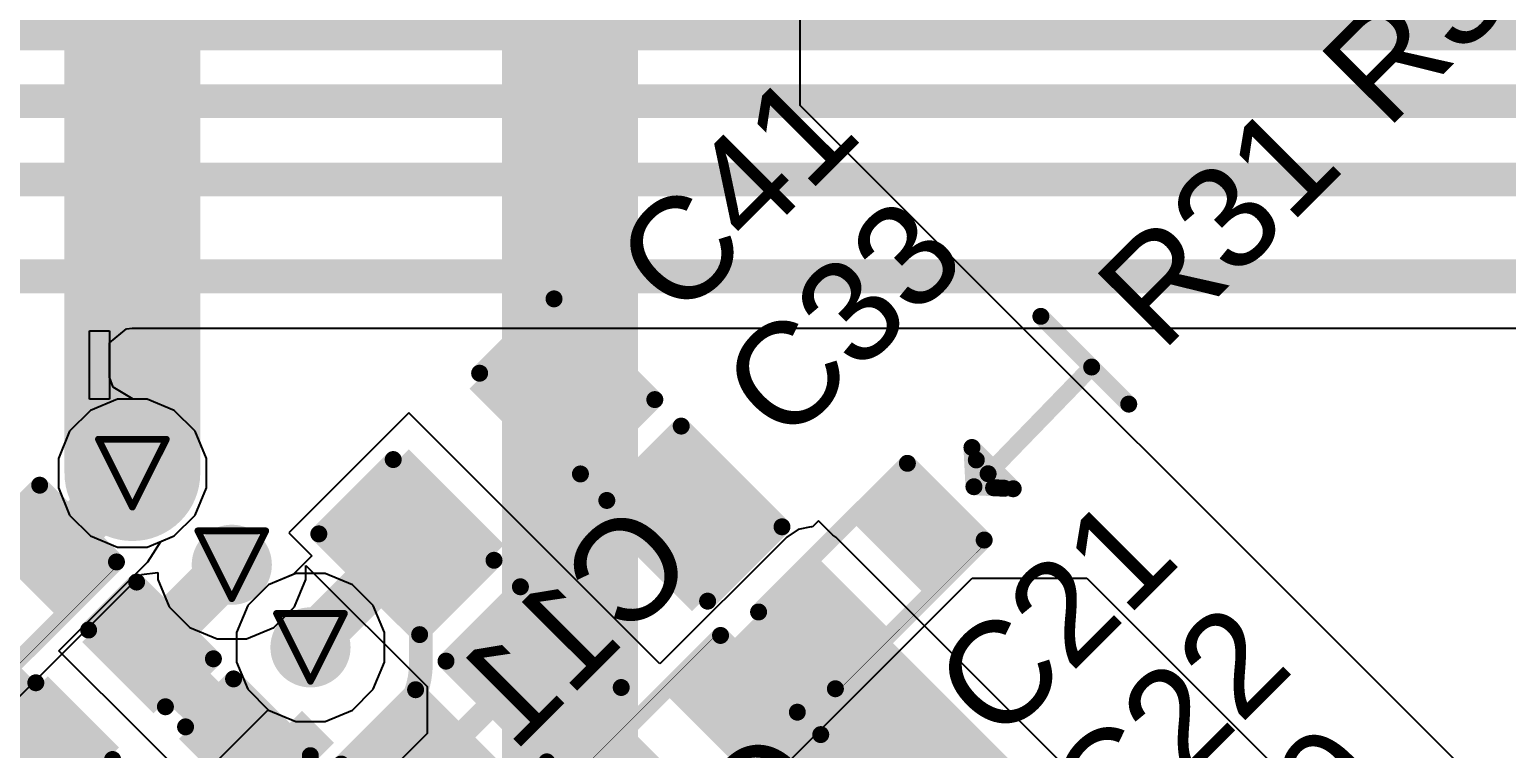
# Model space of a CAD drawing. Header units: inches. Extents: x 0 to 12.2, y 0 to 7.
# Drawn here: x 2.1429 to 2.5781, y 2.7642 to 2.9761 of the extents above; entities that cross this region are included whole.
import ezdxf

# ---------------------------------------------------------------- set-up
doc = ezdxf.new("R2010")
doc.units = ezdxf.units.IN
doc.header["$MEASUREMENT"] = 0
for name, color, linetype in [('Bottom Layer', 5, 'Continuous'), ('Bottom Overlay', 54, 'Continuous'), ('Bottom Paste', 16, 'Continuous'), ('Bottom Solder', 6, 'Continuous'), ('Drill Drawing', 1, 'Continuous'), ('Layer 1', 16, 'Continuous'), ('Layer 2', 76, 'Continuous'), ('Top Layer', 1, 'Continuous'), ('Top Overlay', 2, 'Continuous'), ('Top Paste', 8, 'Continuous'), ('Top Solder', 216, 'Continuous'), ('Via Holes', 16, 'Continuous')]:
    doc.layers.add(name, color=color, linetype=linetype)
doc.styles.add('Arial', font='', dxfattribs={"height": 0.2})
doc.styles.get('Arial').set_extended_font_data('Arial')

# ---------------------------------------------------------------- blocks, each defined once
blk = doc.blocks.new('LQFP_128_EP_14_14__28')
at = {"layer": 'Top Layer'}
blk.add_hatch(color=1, dxfattribs=at).paths.add_polyline_path([(-0.24016, 0.26967), (-0.24804, 0.26967), (-0.24804, 0.32873), (-0.24016, 0.32873)])
at = {"layer": 'Top Paste'}
blk.add_hatch(color=8, dxfattribs=at).paths.add_polyline_path([(-0.24016, 0.26967), (-0.24804, 0.26967), (-0.24804, 0.32873), (-0.24016, 0.32873)])
at = {"layer": 'Top Solder'}
blk.add_hatch(color=216, dxfattribs=at).paths.add_polyline_path([(-0.23741, 0.26692), (-0.25079, 0.26692), (-0.25079, 0.33148), (-0.23741, 0.33148)])
blk = doc.blocks.new('R___0402_127')
at = {"layer": 'Top Layer'}
for points in [[(-0.0275, -0.0125), (-0.0275, 0.0125), (-0.0095, 0.0125), (-0.0095, -0.0125)], [(0.0095, -0.0125), (0.0095, 0.0125), (0.0275, 0.0125), (0.0275, -0.0125)]]:
    blk.add_hatch(color=1, dxfattribs=at).paths.add_polyline_path(points)
at = {"layer": 'Top Paste'}
for points in [[(-0.0275, -0.0125), (-0.0275, 0.0125), (-0.0095, 0.0125), (-0.0095, -0.0125)], [(0.0095, -0.0125), (0.0095, 0.0125), (0.0275, 0.0125), (0.0275, -0.0125)]]:
    blk.add_hatch(color=8, dxfattribs=at).paths.add_polyline_path(points)
at = {"layer": 'Top Solder'}
for points in [[(-0.02967, -0.01467), (-0.02967, 0.01467), (-0.00733, 0.01467), (-0.00733, -0.01467)], [(0.00733, -0.01467), (0.00733, 0.01467), (0.02967, 0.01467), (0.02967, -0.01467)]]:
    blk.add_hatch(color=216, dxfattribs=at).paths.add_polyline_path(points)
at = {"layer": 'Top Overlay'}
for points in [[(-0.031, 0.016, 0.005, 0.005, 0), (-0.031, -0.016, 0.005, 0.005, 0)], [(-0.031, 0.016, 0.005, 0.005, 0), (0.031, 0.016, 0.005, 0.005, 0)], [(0.031, 0.016, 0.005, 0.005, 0), (0.031, -0.016, 0.005, 0.005, 0)], [(-0.031, -0.016, 0.005, 0.005, 0), (0.031, -0.016, 0.005, 0.005, 0)], [(-0.032, -0.017, 0.000127, 0.000127, 0), (0.032, -0.017, 0.000127, 0.000127, 0)]]:
    blk.add_lwpolyline(points, format="xyseb", dxfattribs=at)
for points in [[(-0.03225, 0.016, 0.0025, 0.0025, 1), (-0.02975, 0.016, 0.0025, 0.0025, 1)], [(-0.03225, 0.016, 0.0025, 0.0025, 1), (-0.02975, 0.016, 0.0025, 0.0025, 1)], [(0.02975, 0.016, 0.0025, 0.0025, 1), (0.03225, 0.016, 0.0025, 0.0025, 1)], [(0.02975, 0.016, 0.0025, 0.0025, 1), (0.03225, 0.016, 0.0025, 0.0025, 1)], [(-0.03225, -0.016, 0.0025, 0.0025, 1), (-0.02975, -0.016, 0.0025, 0.0025, 1)], [(-0.03225, -0.016, 0.0025, 0.0025, 1), (-0.02975, -0.016, 0.0025, 0.0025, 1)], [(-0.03203, -0.017, 0.0000635, 0.0000635, 1), (-0.03197, -0.017, 0.0000635, 0.0000635, 1)], [(0.02975, -0.016, 0.0025, 0.0025, 1), (0.03225, -0.016, 0.0025, 0.0025, 1)], [(0.02975, -0.016, 0.0025, 0.0025, 1), (0.03225, -0.016, 0.0025, 0.0025, 1)], [(0.03197, -0.017, 0.0000635, 0.0000635, 1), (0.03203, -0.017, 0.0000635, 0.0000635, 1)]]:
    blk.add_lwpolyline(points, format="xyseb", close=True, dxfattribs=at)
blk = doc.blocks.new('R___0402_B_130')
at = {"layer": 'Bottom Layer'}
for points in [[(-0.0095, 0.0125), (-0.0095, -0.0125), (-0.0275, -0.0125), (-0.0275, 0.0125)], [(0.0275, 0.0125), (0.0275, -0.0125), (0.0095, -0.0125), (0.0095, 0.0125)]]:
    blk.add_hatch(color=5, dxfattribs=at).paths.add_polyline_path(points)
at = {"layer": 'Bottom Paste'}
for points in [[(-0.0095, 0.0125), (-0.0095, -0.0125), (-0.0275, -0.0125), (-0.0275, 0.0125)], [(0.0275, 0.0125), (0.0275, -0.0125), (0.0095, -0.0125), (0.0095, 0.0125)]]:
    blk.add_hatch(color=16, dxfattribs=at).paths.add_polyline_path(points)
at = {"layer": 'Bottom Solder'}
for points in [[(-0.00733, 0.01467), (-0.00733, -0.01467), (-0.02967, -0.01467), (-0.02967, 0.01467)], [(0.02967, 0.01467), (0.02967, -0.01467), (0.00733, -0.01467), (0.00733, 0.01467)]]:
    blk.add_hatch(color=6, dxfattribs=at).paths.add_polyline_path(points)
at = {"layer": 'Bottom Overlay'}
for points in [[(0.031, 0.016, 0.005, 0.005, 0), (-0.031, 0.016, 0.005, 0.005, 0)], [(-0.031, -0.016, 0.005, 0.005, 0), (-0.031, 0.016, 0.005, 0.005, 0)], [(0.031, -0.016, 0.005, 0.005, 0), (0.031, 0.016, 0.005, 0.005, 0)], [(0.032, 0.017, 0.000127, 0.000127, 0), (-0.032, 0.017, 0.000127, 0.000127, 0)], [(0.031, -0.016, 0.005, 0.005, 0), (-0.031, -0.016, 0.005, 0.005, 0)]]:
    blk.add_lwpolyline(points, format="xyseb", dxfattribs=at)
for points in [[(-0.03225, 0.016, 0.0025, 0.0025, 1), (-0.02975, 0.016, 0.0025, 0.0025, 1)], [(-0.03225, 0.016, 0.0025, 0.0025, 1), (-0.02975, 0.016, 0.0025, 0.0025, 1)], [(0.02975, 0.016, 0.0025, 0.0025, 1), (0.03225, 0.016, 0.0025, 0.0025, 1)], [(0.02975, 0.016, 0.0025, 0.0025, 1), (0.03225, 0.016, 0.0025, 0.0025, 1)], [(-0.03203, 0.017, 0.0000635, 0.0000635, 1), (-0.03197, 0.017, 0.0000635, 0.0000635, 1)], [(0.03197, 0.017, 0.0000635, 0.0000635, 1), (0.03203, 0.017, 0.0000635, 0.0000635, 1)], [(-0.03225, -0.016, 0.0025, 0.0025, 1), (-0.02975, -0.016, 0.0025, 0.0025, 1)], [(-0.03225, -0.016, 0.0025, 0.0025, 1), (-0.02975, -0.016, 0.0025, 0.0025, 1)], [(0.02975, -0.016, 0.0025, 0.0025, 1), (0.03225, -0.016, 0.0025, 0.0025, 1)], [(0.02975, -0.016, 0.0025, 0.0025, 1), (0.03225, -0.016, 0.0025, 0.0025, 1)]]:
    blk.add_lwpolyline(points, format="xyseb", close=True, dxfattribs=at)
blk = doc.blocks.new('R___0402_133')
at = {"layer": 'Top Layer'}
for points in [[(-0.0275, -0.0125), (-0.0275, 0.0125), (-0.0095, 0.0125), (-0.0095, -0.0125)], [(0.0095, -0.0125), (0.0095, 0.0125), (0.0275, 0.0125), (0.0275, -0.0125)]]:
    blk.add_hatch(color=1, dxfattribs=at).paths.add_polyline_path(points)
at = {"layer": 'Top Paste'}
for points in [[(-0.0275, -0.0125), (-0.0275, 0.0125), (-0.0095, 0.0125), (-0.0095, -0.0125)], [(0.0095, -0.0125), (0.0095, 0.0125), (0.0275, 0.0125), (0.0275, -0.0125)]]:
    blk.add_hatch(color=8, dxfattribs=at).paths.add_polyline_path(points)
at = {"layer": 'Top Solder'}
for points in [[(-0.02967, -0.01467), (-0.02967, 0.01467), (-0.00733, 0.01467), (-0.00733, -0.01467)], [(0.00733, -0.01467), (0.00733, 0.01467), (0.02967, 0.01467), (0.02967, -0.01467)]]:
    blk.add_hatch(color=216, dxfattribs=at).paths.add_polyline_path(points)
at = {"layer": 'Top Overlay'}
for points in [[(0.031, 0.016, 0.005, 0.005, 0), (-0.031, 0.016, 0.005, 0.005, 0)], [(-0.031, -0.016, 0.005, 0.005, 0), (-0.031, 0.016, 0.005, 0.005, 0)], [(0.031, -0.016, 0.005, 0.005, 0), (0.031, 0.016, 0.005, 0.005, 0)], [(0.031, -0.016, 0.005, 0.005, 0), (-0.031, -0.016, 0.005, 0.005, 0)], [(0.032, -0.017, 0.000127, 0.000127, 0), (-0.032, -0.017, 0.000127, 0.000127, 0)]]:
    blk.add_lwpolyline(points, format="xyseb", dxfattribs=at)
for points in [[(-0.03225, 0.016, 0.0025, 0.0025, 1), (-0.02975, 0.016, 0.0025, 0.0025, 1)], [(-0.03225, 0.016, 0.0025, 0.0025, 1), (-0.02975, 0.016, 0.0025, 0.0025, 1)], [(0.02975, 0.016, 0.0025, 0.0025, 1), (0.03225, 0.016, 0.0025, 0.0025, 1)], [(0.02975, 0.016, 0.0025, 0.0025, 1), (0.03225, 0.016, 0.0025, 0.0025, 1)], [(-0.03225, -0.016, 0.0025, 0.0025, 1), (-0.02975, -0.016, 0.0025, 0.0025, 1)], [(-0.03225, -0.016, 0.0025, 0.0025, 1), (-0.02975, -0.016, 0.0025, 0.0025, 1)], [(-0.03203, -0.017, 0.0000635, 0.0000635, 1), (-0.03197, -0.017, 0.0000635, 0.0000635, 1)], [(0.02975, -0.016, 0.0025, 0.0025, 1), (0.03225, -0.016, 0.0025, 0.0025, 1)], [(0.02975, -0.016, 0.0025, 0.0025, 1), (0.03225, -0.016, 0.0025, 0.0025, 1)], [(0.03197, -0.017, 0.0000635, 0.0000635, 1), (0.03203, -0.017, 0.0000635, 0.0000635, 1)]]:
    blk.add_lwpolyline(points, format="xyseb", close=True, dxfattribs=at)
blk = doc.blocks.new('C___0603_314')
at = {"layer": 'Top Layer'}
for points in [[(-0.015, 0.0175), (-0.015, -0.0175), (-0.045, -0.0175), (-0.045, 0.0175)], [(0.045, 0.0175), (0.045, -0.0175), (0.015, -0.0175), (0.015, 0.0175)]]:
    blk.add_hatch(color=1, dxfattribs=at).paths.add_polyline_path(points)
at = {"layer": 'Top Paste'}
for points in [[(-0.015, 0.0175), (-0.015, -0.0175), (-0.045, -0.0175), (-0.045, 0.0175)], [(0.045, 0.0175), (0.045, -0.0175), (0.015, -0.0175), (0.015, 0.0175)]]:
    blk.add_hatch(color=8, dxfattribs=at).paths.add_polyline_path(points)
at = {"layer": 'Top Solder'}
for points in [[(-0.01264, 0.01986), (-0.01264, -0.01986), (-0.04736, -0.01986), (-0.04736, 0.01986)], [(0.04736, 0.01986), (0.04736, -0.01986), (0.01264, -0.01986), (0.01264, 0.01986)]]:
    blk.add_hatch(color=216, dxfattribs=at).paths.add_polyline_path(points)
at = {"layer": 'Top Overlay'}
for points in [[(-0.049, -0.021, 0.005, 0.005, 0), (-0.049, 0.021, 0.005, 0.005, 0)], [(-0.018, 0.021, 0.005, 0.005, 0), (-0.049, 0.021, 0.005, 0.005, 0)], [(0.049, 0.021, 0.005, 0.005, 0), (0.018, 0.021, 0.005, 0.005, 0)], [(0.049, -0.021, 0.005, 0.005, 0), (0.049, 0.021, 0.005, 0.005, 0)], [(-0.018, -0.021, 0.005, 0.005, 0), (-0.049, -0.021, 0.005, 0.005, 0)], [(0.049, -0.021, 0.005, 0.005, 0), (0.018, -0.021, 0.005, 0.005, 0)]]:
    blk.add_lwpolyline(points, format="xyseb", dxfattribs=at)
for points in [[(-0.05025, 0.021, 0.0025, 0.0025, 1), (-0.04775, 0.021, 0.0025, 0.0025, 1)], [(-0.05025, 0.021, 0.0025, 0.0025, 1), (-0.04775, 0.021, 0.0025, 0.0025, 1)], [(-0.01925, 0.021, 0.0025, 0.0025, 1), (-0.01675, 0.021, 0.0025, 0.0025, 1)], [(0.01675, 0.021, 0.0025, 0.0025, 1), (0.01925, 0.021, 0.0025, 0.0025, 1)], [(0.04775, 0.021, 0.0025, 0.0025, 1), (0.05025, 0.021, 0.0025, 0.0025, 1)], [(0.04775, 0.021, 0.0025, 0.0025, 1), (0.05025, 0.021, 0.0025, 0.0025, 1)], [(-0.05025, -0.021, 0.0025, 0.0025, 1), (-0.04775, -0.021, 0.0025, 0.0025, 1)], [(-0.05025, -0.021, 0.0025, 0.0025, 1), (-0.04775, -0.021, 0.0025, 0.0025, 1)], [(-0.01925, -0.021, 0.0025, 0.0025, 1), (-0.01675, -0.021, 0.0025, 0.0025, 1)], [(0.01675, -0.021, 0.0025, 0.0025, 1), (0.01925, -0.021, 0.0025, 0.0025, 1)], [(0.04775, -0.021, 0.0025, 0.0025, 1), (0.05025, -0.021, 0.0025, 0.0025, 1)], [(0.04775, -0.021, 0.0025, 0.0025, 1), (0.05025, -0.021, 0.0025, 0.0025, 1)]]:
    blk.add_lwpolyline(points, format="xyseb", close=True, dxfattribs=at)
blk = doc.blocks.new('C___0402_B_319')
at = {"layer": 'Bottom Layer'}
for points in [[(-0.0095, 0.0125), (-0.0095, -0.0125), (-0.0275, -0.0125), (-0.0275, 0.0125)], [(0.0275, 0.0125), (0.0275, -0.0125), (0.0095, -0.0125), (0.0095, 0.0125)]]:
    blk.add_hatch(color=5, dxfattribs=at).paths.add_polyline_path(points)
at = {"layer": 'Bottom Paste'}
for points in [[(-0.0095, 0.0125), (-0.0095, -0.0125), (-0.0275, -0.0125), (-0.0275, 0.0125)], [(0.0275, 0.0125), (0.0275, -0.0125), (0.0095, -0.0125), (0.0095, 0.0125)]]:
    blk.add_hatch(color=16, dxfattribs=at).paths.add_polyline_path(points)
at = {"layer": 'Bottom Solder'}
for points in [[(-0.00714, 0.01486), (-0.00714, -0.01486), (-0.02986, -0.01486), (-0.02986, 0.01486)], [(0.02986, 0.01486), (0.02986, -0.01486), (0.00714, -0.01486), (0.00714, 0.01486)]]:
    blk.add_hatch(color=6, dxfattribs=at).paths.add_polyline_path(points)
at = {"layer": 'Bottom Overlay'}
for points in [[(-0.011, 0.016, 0.005, 0.005, 0), (-0.031, 0.016, 0.005, 0.005, 0)], [(-0.031, -0.016, 0.005, 0.005, 0), (-0.031, 0.016, 0.005, 0.005, 0)], [(0.031, 0.016, 0.005, 0.005, 0), (0.011, 0.016, 0.005, 0.005, 0)], [(0.031, -0.016, 0.005, 0.005, 0), (0.031, 0.016, 0.005, 0.005, 0)], [(-0.011, -0.016, 0.005, 0.005, 0), (-0.031, -0.016, 0.005, 0.005, 0)], [(0.031, -0.016, 0.005, 0.005, 0), (0.011, -0.016, 0.005, 0.005, 0)]]:
    blk.add_lwpolyline(points, format="xyseb", dxfattribs=at)
for points in [[(-0.03225, 0.016, 0.0025, 0.0025, 1), (-0.02975, 0.016, 0.0025, 0.0025, 1)], [(-0.03225, 0.016, 0.0025, 0.0025, 1), (-0.02975, 0.016, 0.0025, 0.0025, 1)], [(-0.01225, 0.016, 0.0025, 0.0025, 1), (-0.00975, 0.016, 0.0025, 0.0025, 1)], [(0.00975, 0.016, 0.0025, 0.0025, 1), (0.01225, 0.016, 0.0025, 0.0025, 1)], [(0.02975, 0.016, 0.0025, 0.0025, 1), (0.03225, 0.016, 0.0025, 0.0025, 1)], [(0.02975, 0.016, 0.0025, 0.0025, 1), (0.03225, 0.016, 0.0025, 0.0025, 1)], [(-0.03225, -0.016, 0.0025, 0.0025, 1), (-0.02975, -0.016, 0.0025, 0.0025, 1)], [(-0.03225, -0.016, 0.0025, 0.0025, 1), (-0.02975, -0.016, 0.0025, 0.0025, 1)], [(-0.01225, -0.016, 0.0025, 0.0025, 1), (-0.00975, -0.016, 0.0025, 0.0025, 1)], [(0.00975, -0.016, 0.0025, 0.0025, 1), (0.01225, -0.016, 0.0025, 0.0025, 1)], [(0.02975, -0.016, 0.0025, 0.0025, 1), (0.03225, -0.016, 0.0025, 0.0025, 1)], [(0.02975, -0.016, 0.0025, 0.0025, 1), (0.03225, -0.016, 0.0025, 0.0025, 1)]]:
    blk.add_lwpolyline(points, format="xyseb", close=True, dxfattribs=at)
blk = doc.blocks.new('C___0402_B_321')
at = {"layer": 'Bottom Layer'}
for points in [[(-0.0095, 0.0125), (-0.0095, -0.0125), (-0.0275, -0.0125), (-0.0275, 0.0125)], [(0.0275, 0.0125), (0.0275, -0.0125), (0.0095, -0.0125), (0.0095, 0.0125)]]:
    blk.add_hatch(color=5, dxfattribs=at).paths.add_polyline_path(points)
at = {"layer": 'Bottom Paste'}
for points in [[(-0.0095, 0.0125), (-0.0095, -0.0125), (-0.0275, -0.0125), (-0.0275, 0.0125)], [(0.0275, 0.0125), (0.0275, -0.0125), (0.0095, -0.0125), (0.0095, 0.0125)]]:
    blk.add_hatch(color=16, dxfattribs=at).paths.add_polyline_path(points)
at = {"layer": 'Bottom Solder'}
for points in [[(-0.00714, 0.01486), (-0.00714, -0.01486), (-0.02986, -0.01486), (-0.02986, 0.01486)], [(0.02986, 0.01486), (0.02986, -0.01486), (0.00714, -0.01486), (0.00714, 0.01486)]]:
    blk.add_hatch(color=6, dxfattribs=at).paths.add_polyline_path(points)
at = {"layer": 'Bottom Overlay'}
for points in [[(-0.011, 0.016, 0.005, 0.005, 0), (-0.031, 0.016, 0.005, 0.005, 0)], [(-0.031, -0.016, 0.005, 0.005, 0), (-0.031, 0.016, 0.005, 0.005, 0)], [(0.031, 0.016, 0.005, 0.005, 0), (0.011, 0.016, 0.005, 0.005, 0)], [(0.031, -0.016, 0.005, 0.005, 0), (0.031, 0.016, 0.005, 0.005, 0)], [(-0.011, -0.016, 0.005, 0.005, 0), (-0.031, -0.016, 0.005, 0.005, 0)], [(0.031, -0.016, 0.005, 0.005, 0), (0.011, -0.016, 0.005, 0.005, 0)]]:
    blk.add_lwpolyline(points, format="xyseb", dxfattribs=at)
for points in [[(-0.03225, 0.016, 0.0025, 0.0025, 1), (-0.02975, 0.016, 0.0025, 0.0025, 1)], [(-0.03225, 0.016, 0.0025, 0.0025, 1), (-0.02975, 0.016, 0.0025, 0.0025, 1)], [(-0.01225, 0.016, 0.0025, 0.0025, 1), (-0.00975, 0.016, 0.0025, 0.0025, 1)], [(0.00975, 0.016, 0.0025, 0.0025, 1), (0.01225, 0.016, 0.0025, 0.0025, 1)], [(0.02975, 0.016, 0.0025, 0.0025, 1), (0.03225, 0.016, 0.0025, 0.0025, 1)], [(0.02975, 0.016, 0.0025, 0.0025, 1), (0.03225, 0.016, 0.0025, 0.0025, 1)], [(-0.03225, -0.016, 0.0025, 0.0025, 1), (-0.02975, -0.016, 0.0025, 0.0025, 1)], [(-0.03225, -0.016, 0.0025, 0.0025, 1), (-0.02975, -0.016, 0.0025, 0.0025, 1)], [(-0.01225, -0.016, 0.0025, 0.0025, 1), (-0.00975, -0.016, 0.0025, 0.0025, 1)], [(0.00975, -0.016, 0.0025, 0.0025, 1), (0.01225, -0.016, 0.0025, 0.0025, 1)], [(0.02975, -0.016, 0.0025, 0.0025, 1), (0.03225, -0.016, 0.0025, 0.0025, 1)], [(0.02975, -0.016, 0.0025, 0.0025, 1), (0.03225, -0.016, 0.0025, 0.0025, 1)]]:
    blk.add_lwpolyline(points, format="xyseb", close=True, dxfattribs=at)
blk = doc.blocks.new('C___0603_322')
at = {"layer": 'Top Layer'}
for points in [[(-0.015, 0.0175), (-0.015, -0.0175), (-0.045, -0.0175), (-0.045, 0.0175)], [(0.045, 0.0175), (0.045, -0.0175), (0.015, -0.0175), (0.015, 0.0175)]]:
    blk.add_hatch(color=1, dxfattribs=at).paths.add_polyline_path(points)
at = {"layer": 'Top Paste'}
for points in [[(-0.015, 0.0175), (-0.015, -0.0175), (-0.045, -0.0175), (-0.045, 0.0175)], [(0.045, 0.0175), (0.045, -0.0175), (0.015, -0.0175), (0.015, 0.0175)]]:
    blk.add_hatch(color=8, dxfattribs=at).paths.add_polyline_path(points)
at = {"layer": 'Top Solder'}
for points in [[(-0.01264, 0.01986), (-0.01264, -0.01986), (-0.04736, -0.01986), (-0.04736, 0.01986)], [(0.04736, 0.01986), (0.04736, -0.01986), (0.01264, -0.01986), (0.01264, 0.01986)]]:
    blk.add_hatch(color=216, dxfattribs=at).paths.add_polyline_path(points)
at = {"layer": 'Top Overlay'}
for points in [[(-0.049, -0.021, 0.005, 0.005, 0), (-0.049, 0.021, 0.005, 0.005, 0)], [(-0.018, 0.021, 0.005, 0.005, 0), (-0.049, 0.021, 0.005, 0.005, 0)], [(0.049, 0.021, 0.005, 0.005, 0), (0.018, 0.021, 0.005, 0.005, 0)], [(0.049, -0.021, 0.005, 0.005, 0), (0.049, 0.021, 0.005, 0.005, 0)], [(-0.018, -0.021, 0.005, 0.005, 0), (-0.049, -0.021, 0.005, 0.005, 0)], [(0.049, -0.021, 0.005, 0.005, 0), (0.018, -0.021, 0.005, 0.005, 0)]]:
    blk.add_lwpolyline(points, format="xyseb", dxfattribs=at)
for points in [[(-0.05025, 0.021, 0.0025, 0.0025, 1), (-0.04775, 0.021, 0.0025, 0.0025, 1)], [(-0.05025, 0.021, 0.0025, 0.0025, 1), (-0.04775, 0.021, 0.0025, 0.0025, 1)], [(-0.01925, 0.021, 0.0025, 0.0025, 1), (-0.01675, 0.021, 0.0025, 0.0025, 1)], [(0.01675, 0.021, 0.0025, 0.0025, 1), (0.01925, 0.021, 0.0025, 0.0025, 1)], [(0.04775, 0.021, 0.0025, 0.0025, 1), (0.05025, 0.021, 0.0025, 0.0025, 1)], [(0.04775, 0.021, 0.0025, 0.0025, 1), (0.05025, 0.021, 0.0025, 0.0025, 1)], [(-0.05025, -0.021, 0.0025, 0.0025, 1), (-0.04775, -0.021, 0.0025, 0.0025, 1)], [(-0.05025, -0.021, 0.0025, 0.0025, 1), (-0.04775, -0.021, 0.0025, 0.0025, 1)], [(-0.01925, -0.021, 0.0025, 0.0025, 1), (-0.01675, -0.021, 0.0025, 0.0025, 1)], [(0.01675, -0.021, 0.0025, 0.0025, 1), (0.01925, -0.021, 0.0025, 0.0025, 1)], [(0.04775, -0.021, 0.0025, 0.0025, 1), (0.05025, -0.021, 0.0025, 0.0025, 1)], [(0.04775, -0.021, 0.0025, 0.0025, 1), (0.05025, -0.021, 0.0025, 0.0025, 1)]]:
    blk.add_lwpolyline(points, format="xyseb", close=True, dxfattribs=at)
blk = doc.blocks.new('C___0402_333')
at = {"layer": 'Top Layer'}
for points in [[(-0.0275, -0.0125), (-0.0275, 0.0125), (-0.0095, 0.0125), (-0.0095, -0.0125)], [(0.0095, -0.0125), (0.0095, 0.0125), (0.0275, 0.0125), (0.0275, -0.0125)]]:
    blk.add_hatch(color=1, dxfattribs=at).paths.add_polyline_path(points)
at = {"layer": 'Top Paste'}
for points in [[(-0.0275, -0.0125), (-0.0275, 0.0125), (-0.0095, 0.0125), (-0.0095, -0.0125)], [(0.0095, -0.0125), (0.0095, 0.0125), (0.0275, 0.0125), (0.0275, -0.0125)]]:
    blk.add_hatch(color=8, dxfattribs=at).paths.add_polyline_path(points)
at = {"layer": 'Top Solder'}
for points in [[(-0.02986, -0.01486), (-0.02986, 0.01486), (-0.00714, 0.01486), (-0.00714, -0.01486)], [(0.00714, -0.01486), (0.00714, 0.01486), (0.02986, 0.01486), (0.02986, -0.01486)]]:
    blk.add_hatch(color=216, dxfattribs=at).paths.add_polyline_path(points)
at = {"layer": 'Top Overlay'}
for points in [[(-0.031, -0.016, 0.005, 0.005, 0), (-0.031, 0.016, 0.005, 0.005, 0)], [(-0.011, 0.016, 0.005, 0.005, 0), (-0.031, 0.016, 0.005, 0.005, 0)], [(0.031, 0.016, 0.005, 0.005, 0), (0.011, 0.016, 0.005, 0.005, 0)], [(0.031, -0.016, 0.005, 0.005, 0), (0.031, 0.016, 0.005, 0.005, 0)], [(-0.011, -0.016, 0.005, 0.005, 0), (-0.031, -0.016, 0.005, 0.005, 0)], [(0.031, -0.016, 0.005, 0.005, 0), (0.011, -0.016, 0.005, 0.005, 0)]]:
    blk.add_lwpolyline(points, format="xyseb", dxfattribs=at)
for points in [[(-0.03225, 0.016, 0.0025, 0.0025, 1), (-0.02975, 0.016, 0.0025, 0.0025, 1)], [(-0.03225, 0.016, 0.0025, 0.0025, 1), (-0.02975, 0.016, 0.0025, 0.0025, 1)], [(-0.01225, 0.016, 0.0025, 0.0025, 1), (-0.00975, 0.016, 0.0025, 0.0025, 1)], [(0.00975, 0.016, 0.0025, 0.0025, 1), (0.01225, 0.016, 0.0025, 0.0025, 1)], [(0.02975, 0.016, 0.0025, 0.0025, 1), (0.03225, 0.016, 0.0025, 0.0025, 1)], [(0.02975, 0.016, 0.0025, 0.0025, 1), (0.03225, 0.016, 0.0025, 0.0025, 1)], [(-0.03225, -0.016, 0.0025, 0.0025, 1), (-0.02975, -0.016, 0.0025, 0.0025, 1)], [(-0.03225, -0.016, 0.0025, 0.0025, 1), (-0.02975, -0.016, 0.0025, 0.0025, 1)], [(-0.01225, -0.016, 0.0025, 0.0025, 1), (-0.00975, -0.016, 0.0025, 0.0025, 1)], [(0.00975, -0.016, 0.0025, 0.0025, 1), (0.01225, -0.016, 0.0025, 0.0025, 1)], [(0.02975, -0.016, 0.0025, 0.0025, 1), (0.03225, -0.016, 0.0025, 0.0025, 1)], [(0.02975, -0.016, 0.0025, 0.0025, 1), (0.03225, -0.016, 0.0025, 0.0025, 1)]]:
    blk.add_lwpolyline(points, format="xyseb", close=True, dxfattribs=at)
blk = doc.blocks.new('C___0603_B_343')
at = {"layer": 'Bottom Layer'}
for points in [[(-0.045, -0.0175), (-0.045, 0.0175), (-0.015, 0.0175), (-0.015, -0.0175)], [(0.015, -0.0175), (0.015, 0.0175), (0.045, 0.0175), (0.045, -0.0175)]]:
    blk.add_hatch(color=5, dxfattribs=at).paths.add_polyline_path(points)
at = {"layer": 'Bottom Paste'}
for points in [[(-0.045, -0.0175), (-0.045, 0.0175), (-0.015, 0.0175), (-0.015, -0.0175)], [(0.015, -0.0175), (0.015, 0.0175), (0.045, 0.0175), (0.045, -0.0175)]]:
    blk.add_hatch(color=16, dxfattribs=at).paths.add_polyline_path(points)
at = {"layer": 'Bottom Solder'}
for points in [[(-0.04736, -0.01986), (-0.04736, 0.01986), (-0.01264, 0.01986), (-0.01264, -0.01986)], [(0.01264, -0.01986), (0.01264, 0.01986), (0.04736, 0.01986), (0.04736, -0.01986)]]:
    blk.add_hatch(color=6, dxfattribs=at).paths.add_polyline_path(points)
at = {"layer": 'Bottom Overlay'}
for points in [[(-0.018, 0.021, 0.005, 0.005, 0), (-0.049, 0.021, 0.005, 0.005, 0)], [(-0.049, -0.021, 0.005, 0.005, 0), (-0.049, 0.021, 0.005, 0.005, 0)], [(0.049, 0.021, 0.005, 0.005, 0), (0.018, 0.021, 0.005, 0.005, 0)], [(0.049, -0.021, 0.005, 0.005, 0), (0.049, 0.021, 0.005, 0.005, 0)], [(-0.018, -0.021, 0.005, 0.005, 0), (-0.049, -0.021, 0.005, 0.005, 0)], [(0.049, -0.021, 0.005, 0.005, 0), (0.018, -0.021, 0.005, 0.005, 0)]]:
    blk.add_lwpolyline(points, format="xyseb", dxfattribs=at)
for points in [[(-0.05025, 0.021, 0.0025, 0.0025, 1), (-0.04775, 0.021, 0.0025, 0.0025, 1)], [(-0.05025, 0.021, 0.0025, 0.0025, 1), (-0.04775, 0.021, 0.0025, 0.0025, 1)], [(-0.01925, 0.021, 0.0025, 0.0025, 1), (-0.01675, 0.021, 0.0025, 0.0025, 1)], [(0.01675, 0.021, 0.0025, 0.0025, 1), (0.01925, 0.021, 0.0025, 0.0025, 1)], [(0.04775, 0.021, 0.0025, 0.0025, 1), (0.05025, 0.021, 0.0025, 0.0025, 1)], [(0.04775, 0.021, 0.0025, 0.0025, 1), (0.05025, 0.021, 0.0025, 0.0025, 1)], [(-0.05025, -0.021, 0.0025, 0.0025, 1), (-0.04775, -0.021, 0.0025, 0.0025, 1)], [(-0.05025, -0.021, 0.0025, 0.0025, 1), (-0.04775, -0.021, 0.0025, 0.0025, 1)], [(-0.01925, -0.021, 0.0025, 0.0025, 1), (-0.01675, -0.021, 0.0025, 0.0025, 1)], [(0.01675, -0.021, 0.0025, 0.0025, 1), (0.01925, -0.021, 0.0025, 0.0025, 1)], [(0.04775, -0.021, 0.0025, 0.0025, 1), (0.05025, -0.021, 0.0025, 0.0025, 1)], [(0.04775, -0.021, 0.0025, 0.0025, 1), (0.05025, -0.021, 0.0025, 0.0025, 1)]]:
    blk.add_lwpolyline(points, format="xyseb", close=True, dxfattribs=at)

msp = doc.modelspace()

# ---------------------------------------------------------------- hatches: boundary and pattern name
at = {"layer": 'Bottom Layer'}
h = msp.add_hatch(color=5, dxfattribs=at)
edge = h.paths.add_edge_path()
edge.add_arc((2.17325, 2.84532), 0.01181, 0, 360)
h = msp.add_hatch(color=5, dxfattribs=at)
edge = h.paths.add_edge_path()
edge.add_arc((2.20254, 2.81832), 0.01181, 0, 360)
h = msp.add_hatch(color=5, dxfattribs=at)
edge = h.paths.add_edge_path()
edge.add_arc((2.22572, 2.79396), 0.01181, 0, 360)
at = {"layer": 'Layer 1'}
h = msp.add_hatch(color=16, dxfattribs=at)
edge = h.paths.add_edge_path()
edge.add_arc((2.17325, 2.84532), 0.01181, 0, 360)
h = msp.add_hatch(color=16, dxfattribs=at)
edge = h.paths.add_edge_path()
edge.add_arc((2.20254, 2.81832), 0.01181, 0, 360)
h = msp.add_hatch(color=16, dxfattribs=at)
edge = h.paths.add_edge_path()
edge.add_arc((2.22572, 2.79396), 0.01181, 0, 360)
at = {"layer": 'Layer 2'}
h = msp.add_hatch(color=76, dxfattribs=at)
edge = h.paths.add_edge_path()
edge.add_arc((2.17325, 2.84532), 0.01181, 0, 360)
h = msp.add_hatch(color=76, dxfattribs=at)
edge = h.paths.add_edge_path()
edge.add_arc((2.20254, 2.81832), 0.01181, 0, 360)
h = msp.add_hatch(color=76, dxfattribs=at)
edge = h.paths.add_edge_path()
edge.add_arc((2.22572, 2.79396), 0.01181, 0, 360)
at = {"layer": 'Top Layer'}
h = msp.add_hatch(color=1, dxfattribs=at)
edge = h.paths.add_edge_path()
edge.add_arc((2.17325, 2.84532), 0.01181, 0, 360)
h = msp.add_hatch(color=1, dxfattribs=at)
edge = h.paths.add_edge_path()
edge.add_arc((2.20254, 2.81832), 0.01181, 0, 360)
msp.add_hatch(color=1, dxfattribs=at).paths.add_polyline_path([(2.44855, 2.66506), (2.48802, 2.70453), (2.37327, 2.81928), (2.3338, 2.77981)])
h = msp.add_hatch(color=1, dxfattribs=at)
edge = h.paths.add_edge_path()
edge.add_arc((2.22572, 2.79396), 0.01181, 0, 360)
at = {"layer": 'Via Holes'}
h = msp.add_hatch(color=7, dxfattribs=at)
edge = h.paths.add_edge_path()
edge.add_arc((2.17325, 2.84532), 0.00591, 0, 360)
h = msp.add_hatch(color=7, dxfattribs=at)
edge = h.paths.add_edge_path()
edge.add_arc((2.20254, 2.81832), 0.00591, 0, 360)
h = msp.add_hatch(color=7, dxfattribs=at)
edge = h.paths.add_edge_path()
edge.add_arc((2.22572, 2.79396), 0.00591, 0, 360)

# ---------------------------------------------------------------- linework, layer by layer
at = {"layer": 'Bottom Layer'}
for p, q in [((2.16059, 2.86714), (2.16059, 2.88732)), ((2.16059, 2.88732), (2.1665, 2.88732)), ((2.1665, 2.88374), (2.17149, 2.8879)), ((2.1665, 2.88732), (2.1665, 2.86714)), ((2.17149, 2.8879), (2.17318, 2.88809)), ((2.17318, 2.88809), (2.67342, 2.88809)), ((2.1665, 2.8736), (2.1665, 2.88374)), ((2.1665, 2.88374), (2.1665, 2.88374)), ((2.1665, 2.88374), (2.1665, 2.88374)), ((2.16759, 2.87068), (2.1665, 2.8736)), ((2.17344, 2.86714), (2.16759, 2.87068)), ((2.16759, 2.87068), (2.16759, 2.87068)), ((2.16759, 2.87068), (2.16759, 2.87068)), ((2.1665, 2.86714), (2.16059, 2.86714)), ((2.17759, 2.86714), (2.17344, 2.86714)), ((2.1856, 2.86382), (2.17759, 2.86714)), ((2.19174, 2.85768), (2.1856, 2.86382)), ((2.19506, 2.84966), (2.19174, 2.85768)), ((2.19506, 2.84099), (2.19506, 2.84966)), ((2.19174, 2.83297), (2.19506, 2.84099)), ((2.1856, 2.82683), (2.19174, 2.83297)), ((2.17776, 2.81915), (2.18162, 2.82519)), ((2.18162, 2.82519), (2.1856, 2.82683)), ((2.15159, 2.79299), (2.17776, 2.81916)), ((2.17776, 2.81916), (2.17776, 2.81915)), ((2.22138, 2.81577), (2.21336, 2.81245)), ((2.23005, 2.81577), (2.22138, 2.81577)), ((2.23807, 2.81245), (2.23005, 2.81577)), ((2.21336, 2.81245), (2.20722, 2.80632)), ((2.24421, 2.80632), (2.23807, 2.81245)), ((2.20722, 2.80632), (2.2039, 2.7983)), ((2.24753, 2.7983), (2.24421, 2.80632)), ((2.2039, 2.7983), (2.2039, 2.78962)), ((2.24753, 2.78962), (2.24753, 2.7983)), ((2.17689, 2.76769), (2.15159, 2.79299)), ((2.2039, 2.78962), (2.20722, 2.78161)), ((2.24421, 2.78161), (2.24753, 2.78962)), ((2.20722, 2.78161), (2.21336, 2.77547)), ((2.23807, 2.77547), (2.24421, 2.78161)), ((2.21336, 2.77547), (2.22138, 2.77215)), ((2.22138, 2.77215), (2.23005, 2.77215)), ((2.23005, 2.77215), (2.23807, 2.77547)), ((2.2053, 2.73928), (2.17689, 2.76769))]:
    msp.add_line(p, q, dxfattribs=at)
for points in [[(0.97025, 2.975, 0.01, 0.01, 0), (3.03095, 2.975, 0.01, 0.01, 0)], [(0.988, 2.955, 0.01, 0.01, 0), (2.98357, 2.955, 0.01, 0.01, 0)], [(1.58282, 2.93191, 0.01, 0.01, 0), (2.72909, 2.93191, 0.01, 0.01, 0)], [(1.95944, 2.90339, 0.01, 0.01, 0), (2.68897, 2.90339, 0.01, 0.01, 0)], [(2.15088, 2.82295, 0.015, 0.015, 0), (2.17325, 2.84532, 0.015, 0.015, 0)], [(2.17819, 2.79397, 0.015, 0.015, 0), (2.20254, 2.81832, 0.015, 0.015, 0)], [(2.12225, 2.79547, 0.015, 0.015, 0), (2.17937, 2.73835, 0.015, 0.015, 0)], [(2.17819, 2.79397, 0.015, 0.015, 0), (2.18144, 2.79047, 0.015, 0.015, 0)], [(2.18144, 2.79047, 0.015, 0.015, 0), (2.20293, 2.76898, 0.015, 0.015, 0)], [(2.20293, 2.76898, 0.015, 0.015, 0), (2.20553, 2.76451, 0.015, 0.015, 0)], [(2.20553, 2.76451, 0.015, 0.015, 0), (2.20906, 2.76098, 0.015, 0.015, 0)], [(2.20906, 2.76098, 0.015, 0.015, 0), (2.236, 2.73405, 0.015, 0.015, 0)]]:
    msp.add_lwpolyline(points, format="xyseb", dxfattribs=at)
for points in [[(2.1695, 2.84532, 0.0075, 0.0075, 1), (2.177, 2.84532, 0.0075, 0.0075, 1)], [(2.14713, 2.82295, 0.0075, 0.0075, 1), (2.15463, 2.82295, 0.0075, 0.0075, 1)], [(2.19879, 2.81832, 0.0075, 0.0075, 1), (2.20629, 2.81832, 0.0075, 0.0075, 1)], [(2.17444, 2.79397, 0.0075, 0.0075, 1), (2.18194, 2.79397, 0.0075, 0.0075, 1)], [(2.17444, 2.79397, 0.0075, 0.0075, 1), (2.18194, 2.79397, 0.0075, 0.0075, 1)], [(2.17769, 2.79047, 0.0075, 0.0075, 1), (2.18519, 2.79047, 0.0075, 0.0075, 1)], [(2.17769, 2.79047, 0.0075, 0.0075, 1), (2.18519, 2.79047, 0.0075, 0.0075, 1)], [(2.19918, 2.76898, 0.0075, 0.0075, 1), (2.20668, 2.76898, 0.0075, 0.0075, 1)], [(2.19918, 2.76898, 0.0075, 0.0075, 1), (2.20668, 2.76898, 0.0075, 0.0075, 1)], [(2.20178, 2.76451, 0.0075, 0.0075, 1), (2.20928, 2.76451, 0.0075, 0.0075, 1)], [(2.20178, 2.76451, 0.0075, 0.0075, 1), (2.20928, 2.76451, 0.0075, 0.0075, 1)], [(2.20531, 2.76098, 0.0075, 0.0075, 1), (2.21281, 2.76098, 0.0075, 0.0075, 1)], [(2.20531, 2.76098, 0.0075, 0.0075, 1), (2.21281, 2.76098, 0.0075, 0.0075, 1)]]:
    msp.add_lwpolyline(points, format="xyseb", close=True, dxfattribs=at)
at = {"layer": 'Drill Drawing'}
for points in [[(2.16325, 2.85532, 0.002, 0.002, 0), (2.18325, 2.85532, 0.002, 0.002, 0)], [(2.16325, 2.85532, 0.002, 0.002, 0), (2.17325, 2.83532, 0.002, 0.002, 0)], [(2.17325, 2.83532, 0.002, 0.002, 0), (2.18325, 2.85532, 0.002, 0.002, 0)], [(2.19254, 2.82832, 0.002, 0.002, 0), (2.21254, 2.82832, 0.002, 0.002, 0)], [(2.19254, 2.82832, 0.002, 0.002, 0), (2.20254, 2.80832, 0.002, 0.002, 0)], [(2.20254, 2.80832, 0.002, 0.002, 0), (2.21254, 2.82832, 0.002, 0.002, 0)], [(2.21572, 2.80396, 0.002, 0.002, 0), (2.23572, 2.80396, 0.002, 0.002, 0)], [(2.21572, 2.80396, 0.002, 0.002, 0), (2.22572, 2.78396, 0.002, 0.002, 0)], [(2.22572, 2.78396, 0.002, 0.002, 0), (2.23572, 2.80396, 0.002, 0.002, 0)]]:
    msp.add_lwpolyline(points, format="xyseb", dxfattribs=at)
for points in [[(2.16275, 2.85532, 0.001, 0.001, 1), (2.16375, 2.85532, 0.001, 0.001, 1)], [(2.16275, 2.85532, 0.001, 0.001, 1), (2.16375, 2.85532, 0.001, 0.001, 1)], [(2.18275, 2.85532, 0.001, 0.001, 1), (2.18375, 2.85532, 0.001, 0.001, 1)], [(2.18275, 2.85532, 0.001, 0.001, 1), (2.18375, 2.85532, 0.001, 0.001, 1)], [(2.17275, 2.83532, 0.001, 0.001, 1), (2.17375, 2.83532, 0.001, 0.001, 1)], [(2.17275, 2.83532, 0.001, 0.001, 1), (2.17375, 2.83532, 0.001, 0.001, 1)], [(2.19204, 2.82832, 0.001, 0.001, 1), (2.19304, 2.82832, 0.001, 0.001, 1)], [(2.19204, 2.82832, 0.001, 0.001, 1), (2.19304, 2.82832, 0.001, 0.001, 1)], [(2.21204, 2.82832, 0.001, 0.001, 1), (2.21304, 2.82832, 0.001, 0.001, 1)], [(2.21204, 2.82832, 0.001, 0.001, 1), (2.21304, 2.82832, 0.001, 0.001, 1)], [(2.20204, 2.80832, 0.001, 0.001, 1), (2.20304, 2.80832, 0.001, 0.001, 1)], [(2.20204, 2.80832, 0.001, 0.001, 1), (2.20304, 2.80832, 0.001, 0.001, 1)], [(2.21522, 2.80396, 0.001, 0.001, 1), (2.21622, 2.80396, 0.001, 0.001, 1)], [(2.21522, 2.80396, 0.001, 0.001, 1), (2.21622, 2.80396, 0.001, 0.001, 1)], [(2.23522, 2.80396, 0.001, 0.001, 1), (2.23622, 2.80396, 0.001, 0.001, 1)], [(2.23522, 2.80396, 0.001, 0.001, 1), (2.23622, 2.80396, 0.001, 0.001, 1)], [(2.22522, 2.78396, 0.001, 0.001, 1), (2.22622, 2.78396, 0.001, 0.001, 1)], [(2.22522, 2.78396, 0.001, 0.001, 1), (2.22622, 2.78396, 0.001, 0.001, 1)]]:
    msp.add_lwpolyline(points, format="xyseb", close=True, dxfattribs=at)
at = {"layer": 'Layer 1'}
for p, q in [((2.16089, 2.86382), (2.15476, 2.85768)), ((2.16891, 2.86714), (2.16089, 2.86382)), ((2.17759, 2.86714), (2.16891, 2.86714)), ((2.1856, 2.86382), (2.17759, 2.86714)), ((2.19174, 2.85768), (2.1856, 2.86382)), ((2.15476, 2.85768), (2.15144, 2.84966)), ((2.19506, 2.84966), (2.19174, 2.85768)), ((2.15144, 2.84966), (2.15144, 2.84099)), ((2.19506, 2.84099), (2.19506, 2.84966)), ((2.15144, 2.84099), (2.15476, 2.83297)), ((2.19174, 2.83297), (2.19506, 2.84099)), ((2.15476, 2.83297), (2.16089, 2.82683)), ((2.1856, 2.82683), (2.19174, 2.83297)), ((2.16089, 2.82683), (2.16891, 2.82351)), ((2.17759, 2.82351), (2.1856, 2.82683)), ((2.16891, 2.82351), (2.17759, 2.82351)), ((2.22138, 2.81577), (2.21336, 2.81245)), ((2.23005, 2.81577), (2.22138, 2.81577)), ((2.23807, 2.81245), (2.23005, 2.81577)), ((2.21336, 2.81245), (2.20722, 2.80632)), ((2.24421, 2.80632), (2.23807, 2.81245)), ((2.20722, 2.80632), (2.2039, 2.7983)), ((2.24753, 2.7983), (2.24421, 2.80632)), ((2.2039, 2.7983), (2.2039, 2.78962)), ((2.24753, 2.78962), (2.24753, 2.7983)), ((2.2039, 2.78962), (2.20722, 2.78161)), ((2.24421, 2.78161), (2.24753, 2.78962)), ((2.20722, 2.78161), (2.21336, 2.77547)), ((2.23807, 2.77547), (2.24421, 2.78161)), ((2.21336, 2.77547), (2.22138, 2.77215)), ((2.22138, 2.77215), (2.23005, 2.77215)), ((2.23005, 2.77215), (2.23807, 2.77547))]:
    msp.add_line(p, q, dxfattribs=at)
at = {"layer": 'Layer 2'}
for p, q in [((2.37, 2.95377), (2.37, 4.15462)), ((2.81, 2.51377), (2.37, 2.95377)), ((2.0494, 2.68889), (2.17593, 2.81542)), ((2.17593, 2.81542), (2.18073, 2.81605)), ((2.18073, 2.81605), (2.18073, 2.81398)), ((2.22435, 2.81813), (2.26008, 2.78241)), ((2.22435, 2.81398), (2.22435, 2.81813)), ((2.18073, 2.81398), (2.18405, 2.80596)), ((2.22103, 2.80596), (2.22435, 2.81398)), ((2.33226, 2.72595), (2.42066, 2.81436)), ((2.42066, 2.81436), (2.45444, 2.81436)), ((2.45444, 2.81436), (2.77264, 2.49616)), ((2.18405, 2.80596), (2.19018, 2.79983)), ((2.21489, 2.79983), (2.22103, 2.80596)), ((2.19018, 2.79983), (2.1982, 2.79651)), ((2.20688, 2.79651), (2.21489, 2.79983)), ((2.1982, 2.79651), (2.20688, 2.79651)), ((2.26008, 2.78241), (2.26008, 2.76858)), ((2.26008, 2.76858), (2.1958, 2.70431))]:
    msp.add_line(p, q, dxfattribs=at)
for points in [[(2.30217, 2.72726, 0.04, 0.04, 0), (2.30217, 3.07783, 0.04, 0.04, 0)], [(2.17325, 2.84532, 0.04, 0.04, 0), (2.17325, 3.02834, 0.04, 0.04, 0)]]:
    msp.add_lwpolyline(points, format="xyseb", dxfattribs=at)
msp.add_lwpolyline([(2.16325, 2.84532, 0.02, 0.02, 1), (2.18325, 2.84532, 0.02, 0.02, 1)], format="xyseb", close=True, dxfattribs=at)
at = {"layer": 'Top Layer'}
for p, q in [((2.16089, 2.86382), (2.15476, 2.85768)), ((2.16891, 2.86714), (2.16089, 2.86382)), ((2.17759, 2.86714), (2.16891, 2.86714)), ((2.1856, 2.86382), (2.17759, 2.86714)), ((2.19174, 2.85768), (2.1856, 2.86382)), ((2.2547, 2.86313), (2.21934, 2.82777)), ((2.29359, 2.82424), (2.2547, 2.86313)), ((2.15476, 2.85768), (2.15144, 2.84966)), ((2.19506, 2.84966), (2.19174, 2.85768)), ((2.15144, 2.84966), (2.15144, 2.84099)), ((2.19506, 2.84099), (2.19506, 2.84966)), ((2.15144, 2.84099), (2.15476, 2.83297)), ((2.19174, 2.83297), (2.19506, 2.84099)), ((2.15476, 2.83297), (2.16089, 2.82683)), ((2.1856, 2.82683), (2.19174, 2.83297)), ((2.36937, 2.82869), (2.36606, 2.82648)), ((2.37327, 2.82947), (2.36937, 2.82869)), ((2.37358, 2.82941), (2.37327, 2.82947)), ((2.37543, 2.83126), (2.37358, 2.82941)), ((2.37965, 2.82704), (2.37543, 2.83126)), ((2.16089, 2.82683), (2.16891, 2.82351)), ((2.17759, 2.82351), (2.1856, 2.82683)), ((2.21934, 2.82777), (2.22615, 2.82097)), ((2.29357, 2.82422), (2.29359, 2.82424)), ((2.32869, 2.78911), (2.29357, 2.82422)), ((2.36606, 2.82648), (2.32869, 2.78911)), ((2.38048, 2.82648), (2.37965, 2.82704)), ((2.49523, 2.71174), (2.38048, 2.82648)), ((2.16891, 2.82351), (2.17759, 2.82351)), ((2.22615, 2.82097), (2.22065, 2.81547)), ((2.22065, 2.81547), (2.21336, 2.81245)), ((2.21336, 2.81245), (2.20722, 2.80632)), ((2.20722, 2.80632), (2.2039, 2.7983)), ((2.2039, 2.7983), (2.2039, 2.78962)), ((2.2039, 2.78962), (2.20722, 2.78161)), ((2.20722, 2.78161), (2.21326, 2.77557)), ((2.21326, 2.77557), (2.17156, 2.73386))]:
    msp.add_line(p, q, dxfattribs=at)
for points in [[(2.22572, 2.7953, 0.015, 0.015, 0), (2.25642, 2.826, 0.015, 0.015, 0)], [(2.25642, 2.826, 0.007, 0.007, 0), (2.25646, 2.826, 0.007, 0.007, 0)], [(2.25646, 2.80974, 0.007, 0.007, 0), (2.25646, 2.826, 0.007, 0.007, 0)], [(2.25646, 2.80974, 0.007, 0.007, 0), (2.25826, 2.80794, 0.007, 0.007, 0)], [(2.25826, 2.7893, 0.007, 0.007, 0), (2.25826, 2.80794, 0.007, 0.007, 0)], [(2.35232, 2.77633, 0.015, 0.015, 0), (2.3779, 2.80192, 0.015, 0.015, 0)], [(2.22572, 2.79396, 0.015, 0.015, 0), (2.22572, 2.7953, 0.015, 0.015, 0)], [(2.22738, 2.72543, 0.007, 0.007, 0), (2.29045, 2.7885, 0.007, 0.007, 0)], [(2.25826, 2.7893, 0.007, 0.007, -0.199221), (2.25067, 2.771, 0.007, 0.007, 0)], [(2.29045, 2.7885, 0.007, 0.007, 0), (2.29394, 2.7885, 0.007, 0.007, 0)], [(2.35001, 2.77633, 0.007, 0.007, 0), (2.35232, 2.77633, 0.007, 0.007, 0)], [(2.21624, 2.73657, 0.007, 0.007, 0), (2.25067, 2.771, 0.007, 0.007, 0)]]:
    msp.add_lwpolyline(points, format="xyseb", dxfattribs=at)
for points in [[(2.25267, 2.826, 0.0075, 0.0075, 1), (2.26017, 2.826, 0.0075, 0.0075, 1)], [(2.25467, 2.826, 0.0035, 0.0035, 1), (2.25817, 2.826, 0.0035, 0.0035, 1)], [(2.25471, 2.826, 0.0035, 0.0035, 1), (2.25821, 2.826, 0.0035, 0.0035, 1)], [(2.25471, 2.826, 0.0035, 0.0035, 1), (2.25821, 2.826, 0.0035, 0.0035, 1)], [(2.25471, 2.80974, 0.0035, 0.0035, 1), (2.25821, 2.80974, 0.0035, 0.0035, 1)], [(2.25471, 2.80974, 0.0035, 0.0035, 1), (2.25821, 2.80974, 0.0035, 0.0035, 1)], [(2.25651, 2.80794, 0.0035, 0.0035, 1), (2.26001, 2.80794, 0.0035, 0.0035, 1)], [(2.25651, 2.80794, 0.0035, 0.0035, 1), (2.26001, 2.80794, 0.0035, 0.0035, 1)], [(2.37415, 2.80192, 0.0075, 0.0075, 1), (2.38165, 2.80192, 0.0075, 0.0075, 1)], [(2.22197, 2.7953, 0.0075, 0.0075, 1), (2.22947, 2.7953, 0.0075, 0.0075, 1)], [(2.22197, 2.7953, 0.0075, 0.0075, 1), (2.22947, 2.7953, 0.0075, 0.0075, 1)], [(2.22197, 2.79396, 0.0075, 0.0075, 1), (2.22947, 2.79396, 0.0075, 0.0075, 1)], [(2.25651, 2.7893, 0.0035, 0.0035, 1), (2.26001, 2.7893, 0.0035, 0.0035, 1)], [(2.25651, 2.7893, 0.0035, 0.0035, 1), (2.26001, 2.7893, 0.0035, 0.0035, 1)], [(2.2887, 2.7885, 0.0035, 0.0035, 1), (2.2922, 2.7885, 0.0035, 0.0035, 1)], [(2.2887, 2.7885, 0.0035, 0.0035, 1), (2.2922, 2.7885, 0.0035, 0.0035, 1)], [(2.29219, 2.7885, 0.0035, 0.0035, 1), (2.29569, 2.7885, 0.0035, 0.0035, 1)], [(2.34857, 2.77633, 0.0075, 0.0075, 1), (2.35607, 2.77633, 0.0075, 0.0075, 1)], [(2.34826, 2.77633, 0.0035, 0.0035, 1), (2.35176, 2.77633, 0.0035, 0.0035, 1)], [(2.35057, 2.77633, 0.0035, 0.0035, 1), (2.35407, 2.77633, 0.0035, 0.0035, 1)], [(2.24892, 2.771, 0.0035, 0.0035, 1), (2.25242, 2.771, 0.0035, 0.0035, 1)], [(2.24892, 2.771, 0.0035, 0.0035, 1), (2.25242, 2.771, 0.0035, 0.0035, 1)]]:
    msp.add_lwpolyline(points, format="xyseb", close=True, dxfattribs=at)
at = {"layer": 'Top Overlay'}
for points in [[(2.44091, 2.89157, 0.005, 0.005, 0), (2.4668, 2.86569, 0.005, 0.005, 0)], [(2.42537, 2.84516, 0.005, 0.005, 0), (2.45587, 2.87662, 0.005, 0.005, 0)], [(2.42061, 2.8529, 0.005, 0.005, 0), (2.4212, 2.84133, 0.005, 0.005, 0)], [(2.42061, 2.8529, 0.005, 0.005, 0), (2.43277, 2.84073, 0.005, 0.005, 0)], [(2.42189, 2.84922, 0.005, 0.005, 0), (2.42699, 2.84103, 0.005, 0.005, 0)], [(2.4212, 2.84133, 0.005, 0.005, 0), (2.43277, 2.84073, 0.005, 0.005, 0)], [(2.42699, 2.84103, 0.005, 0.005, 0), (2.43007, 2.84089, 0.005, 0.005, 0)]]:
    msp.add_lwpolyline(points, format="xyseb", dxfattribs=at)
for points in [[(2.43966, 2.89157, 0.0025, 0.0025, 1), (2.44216, 2.89157, 0.0025, 0.0025, 1)], [(2.45462, 2.87662, 0.0025, 0.0025, 1), (2.45712, 2.87662, 0.0025, 0.0025, 1)], [(2.46555, 2.86569, 0.0025, 0.0025, 1), (2.46805, 2.86569, 0.0025, 0.0025, 1)], [(2.41936, 2.8529, 0.0025, 0.0025, 1), (2.42186, 2.8529, 0.0025, 0.0025, 1)], [(2.41936, 2.8529, 0.0025, 0.0025, 1), (2.42186, 2.8529, 0.0025, 0.0025, 1)], [(2.42064, 2.84922, 0.0025, 0.0025, 1), (2.42314, 2.84922, 0.0025, 0.0025, 1)], [(2.42412, 2.84516, 0.0025, 0.0025, 1), (2.42662, 2.84516, 0.0025, 0.0025, 1)], [(2.41995, 2.84133, 0.0025, 0.0025, 1), (2.42245, 2.84133, 0.0025, 0.0025, 1)], [(2.41995, 2.84133, 0.0025, 0.0025, 1), (2.42245, 2.84133, 0.0025, 0.0025, 1)], [(2.42574, 2.84103, 0.0025, 0.0025, 1), (2.42824, 2.84103, 0.0025, 0.0025, 1)], [(2.42574, 2.84103, 0.0025, 0.0025, 1), (2.42824, 2.84103, 0.0025, 0.0025, 1)], [(2.42882, 2.84089, 0.0025, 0.0025, 1), (2.43132, 2.84089, 0.0025, 0.0025, 1)], [(2.43152, 2.84073, 0.0025, 0.0025, 1), (2.43402, 2.84073, 0.0025, 0.0025, 1)], [(2.43152, 2.84073, 0.0025, 0.0025, 1), (2.43402, 2.84073, 0.0025, 0.0025, 1)]]:
    msp.add_lwpolyline(points, format="xyseb", close=True, dxfattribs=at)

# ---------------------------------------------------------------- block references
for name, p, rotation in [('C___0603_314', (2.27768, 2.84722), 225), ('C___0603_322', (2.31515, 2.80971), 225), ('R___0402_127', (2.39098, 2.815), 45), ('R___0402_B_130', (2.13533, 2.80855), 225), ('LQFP_128_EP_14_14__28', (2.16614, 2.36353), 315), ('C___0402_B_319', (2.16389, 2.77999), 225), ('R___0402_133', (2.33593, 2.76425), 225), ('C___0402_B_321', (2.19245, 2.75143), 225), ('C___0603_B_343', (2.23689, 2.73198), 225), ('C___0402_333', (2.36545, 2.73501), 225)]:
    msp.add_blockref(name, p, dxfattribs=dict(rotation=rotation))

# ---------------------------------------------------------------- texts
at = {"layer": 'Bottom Overlay', "style": 'Arial', "text_generation_flag": 2}
for s, p in [('C11', (2.34068, 2.81763)), ('C31', (2.38093, 2.75074))]:
    msp.add_text(s, height=0.03, rotation=45, dxfattribs=at).set_placement(p)
at = {"layer": 'Top Overlay', "style": 'Arial'}
for s, p in [('R37', (2.5427, 2.94617)), ('C41', (2.33446, 2.88983)), ('R31', (2.47649, 2.88064)), ('C33', (2.36571, 2.85296)), ('C21', (2.42837, 2.76478)), ('C22', (2.46178, 2.7331)), ('C19', (2.49081, 2.69792))]:
    msp.add_text(s, height=0.03, rotation=45, dxfattribs=at).set_placement(p)

doc.saveas('drawing.dxf')
